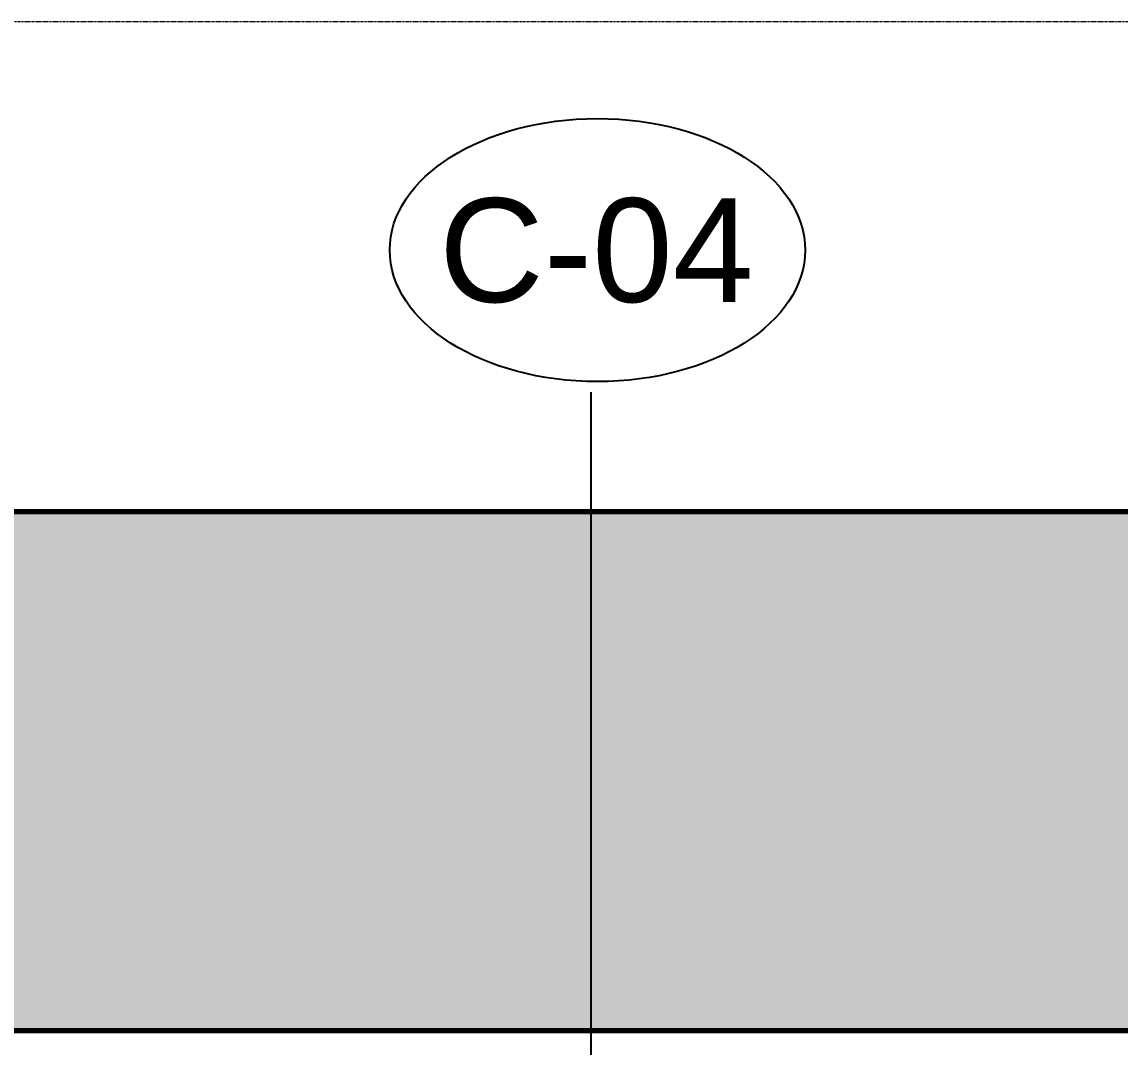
# Model space of a CAD drawing. Header units: millimetres. Extents: x -726012 to -647389, y -20772 to 18805.
# Drawn here: x -707146 to -703974, y 9232 to 12194 of the extents above; entities that cross this region are included whole.
import ezdxf

# ---------------------------------------------------------------- set-up
doc = ezdxf.new("R2010")
doc.units = ezdxf.units.MM
doc.linetypes.add('DPA_Grid _ Level 100', pattern=[10, 5.5, -1.6, 1.3, -1.6])
for name, color, linetype, lineweight in [('A-ROOM-IDEN', 3, 'Continuous', 25), ('A-WALL', 5, 'Continuous', 35), ('A-WALL-PATT', 1, 'Continuous', 35), ('S-GRID', 251, 'Continuous', 9)]:
    doc.layers.add(name, color=color, linetype=linetype, lineweight=lineweight)
doc.styles.add('Arial_2', font='arial.ttf', dxfattribs={"height": 300})

# ---------------------------------------------------------------- blocks, each defined once
blk = doc.blocks.new('DPA_TAG Room-Ceiling - STANDARD-8527542-4233-01 ENLARGED MULTI-PURPOSE LEVEL - REFLECTED CEILING PLAN - SHEET 4')
at = {"layer": 'A-ROOM-IDEN'}
blk.add_ellipse((0, 0), major_axis=(-6, 0), ratio=0.633333, dxfattribs=at)
blk = doc.blocks.new('*U1069')
at = {"layer": 'S-GRID', "linetype": 'DPA_Grid _ Level 100'}
blk.add_line((24470.7, 19735.4), (-48391.9, 19735.4), dxfattribs=at)

msp = doc.modelspace()

# ---------------------------------------------------------------- hatches: boundary and pattern name
at = {"layer": 'A-WALL-PATT', "lineweight": 9}
h = msp.add_hatch(dxfattribs=at)
h.set_pattern_fill('FP_1', color=256, style=0, pattern_type=2)
h.set_pattern_definition([(50, (0, 0), (728.7365, -63.7558), [76.2, -838.2]), (355, (0, 0), (-140.9716, 764.2276), [60.96, -670.56]), (100.451, (60.7, -5.3), (587.77, 700.46675), [64.76, -712.36]), (46.184, (0, 203.2), (1084.3162, -168.171), [114.3, -1257.3]), (96.636, (90.4, 189.2), (949.6099, 989.7098), [97.14, -1068.54]), (351.184, (0, 203.2), (949.6206, 989.7012), [91.44, -1005.84]), (21, (101.6, 152.4), (606.45787, -409.06057), [76.2, -838.2]), (326, (101.6, 152.4), (247.20834, 736.7529), [60.96, -670.56]), (71.451, (152.14, 118.3), (853.66825, 327.6855), [64.76, -712.36]), (37.5, (0, 0), (12.35469, 338.22012), [33.528, -628.904, 33.528, -647.192, -673.1]), (37.5, (0, 0), (12.35469, 338.22012), [-1343.152, 33.528, -639.572]), (7.5, (0, 0), (267.27887, 400.72213), [33.528, -354.584, 33.528, -613.664, -256.54]), (7.5, (0, 0), (267.27887, 400.72213), [-1035.304, 33.528, -223.012]), (327.5, (-226.57, 0), (542.36333, -22.91534), [33.528, -220.472, 33.528, -758.952, -1051.56]), (327.5, (-226.57, 0), (542.36333, -22.91534), [-1046.48, 33.528, -1018.032]), (317.5, (-328.17, 0), (592.51696, 101.7071), [33.528, -296.672, 33.528, -492.76, -746.76]), (317.5, (-328.17, 0), (592.51696, 101.7071), [-856.488, 33.528, -713.232])])
h.paths.add_polyline_path([(-652320.8, 9279), (-652320.8, 10779), (-722165.5, 10779), (-722165.5, 9279), (-669687.3, 9279)])

# ---------------------------------------------------------------- linework, layer by layer
at = {"layer": 'A-ROOM-IDEN'}
msp.add_line((-705501.7, 8196.1), (-705501.7, 11123.9), dxfattribs=at)
at = {"layer": 'A-WALL', "color": 7, "lineweight": 70}
for p, q in [((-722165.5, 10779), (-652320.8, 10779)), ((-652320.8, 9279), (-722165.5, 9279))]:
    msp.add_line(p, q, dxfattribs=at)

# ---------------------------------------------------------------- block references
msp.add_blockref('*U1069', (-676282.4, -7541.4))
at = {"layer": 'A-ROOM-IDEN', "xscale": 99.99999999999993, "yscale": 99.99999999999993, "zscale": 99.99999999999993}
msp.add_blockref('DPA_TAG Room-Ceiling - STANDARD-8527542-4233-01 ENLARGED MULTI-PURPOSE LEVEL - REFLECTED CEILING PLAN - SHEET 4', (-705483.7, 11534.7), dxfattribs=at)

# ---------------------------------------------------------------- texts
at = {"layer": 'A-ROOM-IDEN', "lineweight": 9, "insert": (-705941.3, 11684.6), "char_height": 300, "width": 1114.346, "attachment_point": 1, "style": 'Arial_2'}
msp.add_mtext('C-04', dxfattribs=at)

doc.saveas('drawing.dxf')
